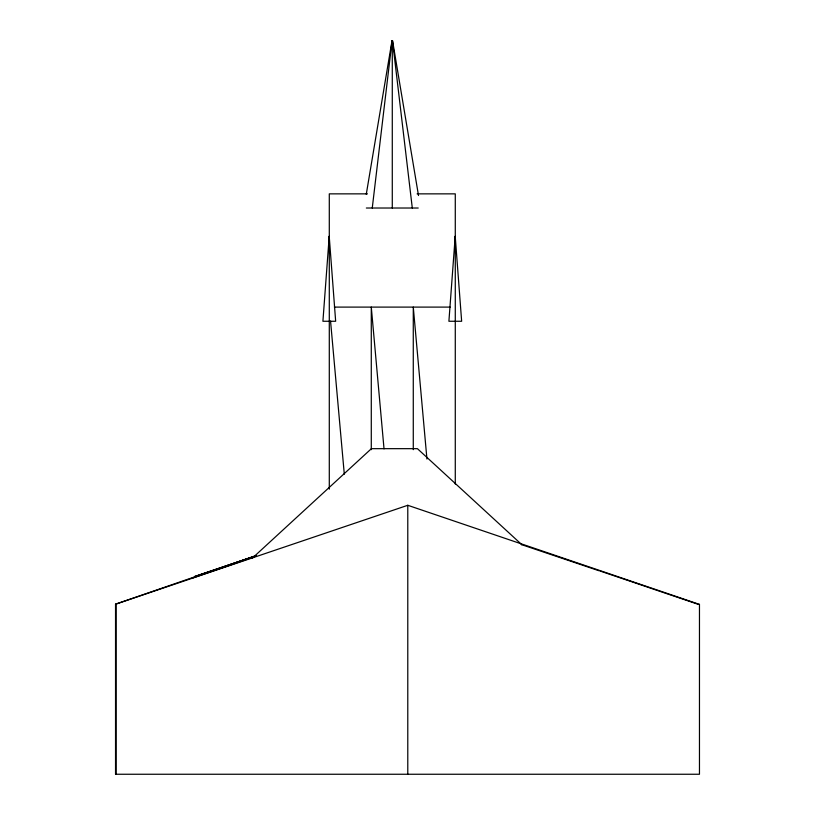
<?xml version="1.0" encoding="UTF-8"?>
<svg xmlns="http://www.w3.org/2000/svg" width="815" height="815" viewBox="0 0 815 815"><rect width="100%" height="100%" fill="white"/><g stroke="black" fill="none" stroke-linecap="round" stroke-linejoin="round"><path stroke-width="1.22" d="M372.261 208.019L392.086 40.75M366.271 194.286L392.005 40.75L392.565 40.75L418.503 195.529M251.978 558.479L371.406 448.668L417.412 448.668L521.906 544.756M116.107 774.25L116.107 604.384L115.536 604.2L407.785 505.29L699.464 604.384L699.464 774.25L115.536 774.25L115.536 604.2L255.92 555.718M192.258 578.13L254.759 556.635M255.818 555.759L194.388 576.633L255.818 555.861M367.463 193.858L329.291 193.858L329.291 489.143M417.097 193.858L455.279 193.858L455.279 484.059M366.343 208.019L418.227 208.019M334.374 307.102L450.186 307.102M698.822 604.363L699.464 604.384M521.325 544.552L599.392 570.877M600.584 571.183L698.19 604.333M392.484 40.75L412.298 208.019M426.938 459.018L413.276 307.102L413.276 449.666M384.028 448.892L371.283 307.102L371.283 449.666M330.544 321.029L344.307 474.218M407.785 505.29L407.785 774.25M392.28 40.75L392.28 208.019M329.219 236.33L322.913 321.263L335.658 321.263L329.219 236.33M455.218 236.33L448.902 321.263L461.647 321.263L455.218 236.33"/></g></svg>
